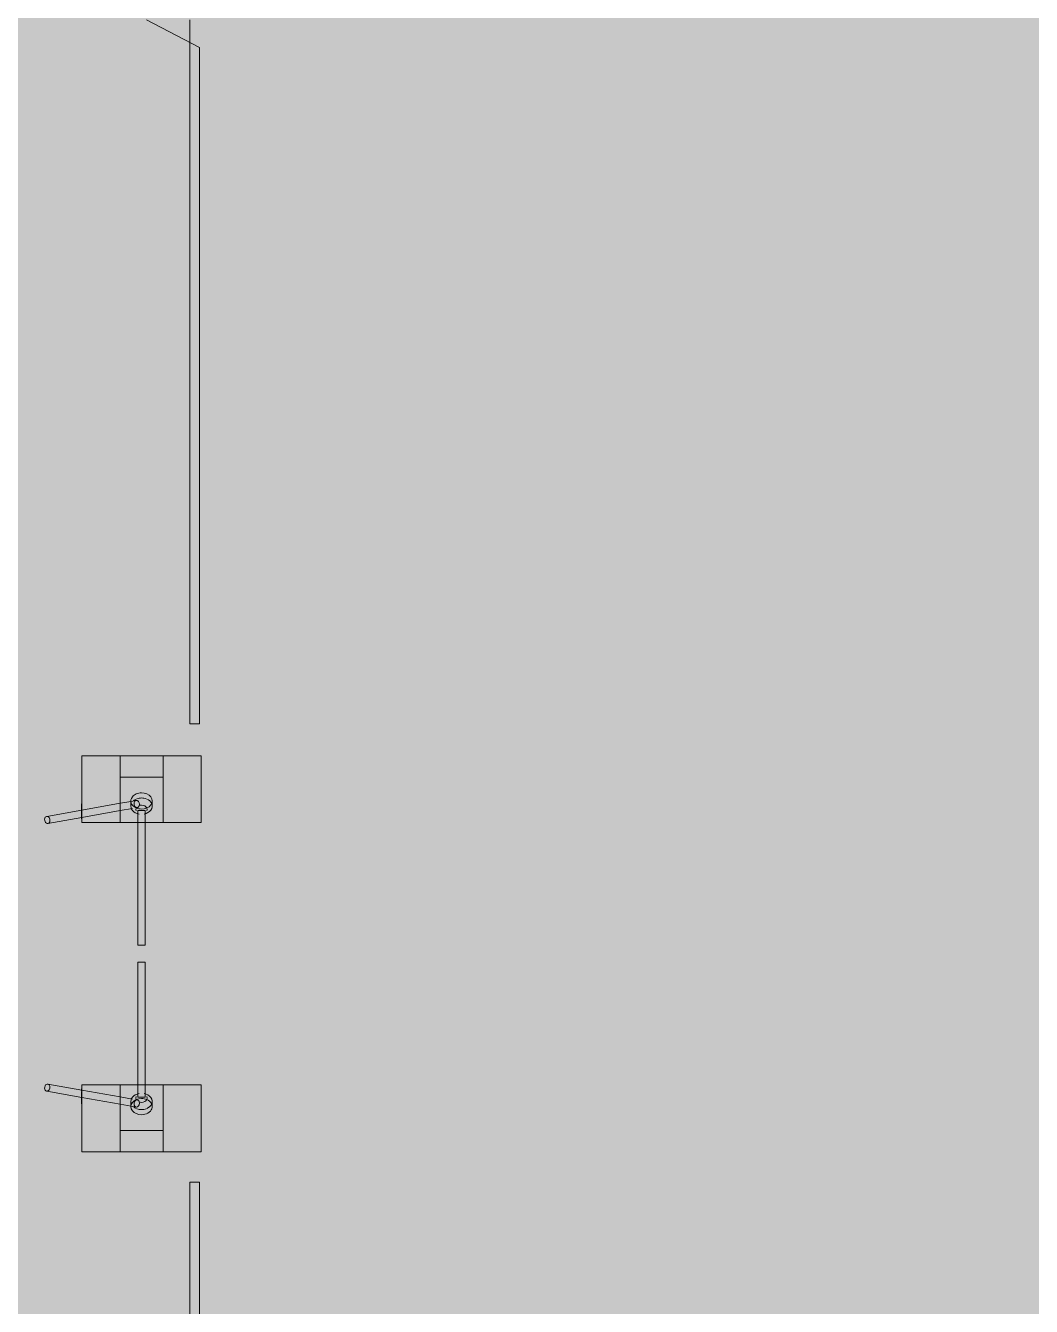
# Model space of a CAD drawing. Header units: millimetres. Extents: x -4029 to 232974, y -8553 to 104777.
# Drawn here: x 80310 to 84527, y 15358 to 20725 of the extents above; entities that cross this region are included whole.
import ezdxf

# ---------------------------------------------------------------- set-up
doc = ezdxf.new("R2010")
doc.units = ezdxf.units.MM
doc.layers.add('A-AREA-BNDY-1', color=7, linetype='Continuous', lineweight=5)
doc.layers.add('A-DETL-GENF-7', color=7, linetype='Continuous', lineweight=9, true_color=0xc0c0c0, transparency=0.4)
doc.layers.add('A-GENM-3', color=7, linetype='Continuous', lineweight=5, true_color=0x737373)
doc.layers.add('M-EQPM-3', color=7, linetype='Continuous', lineweight=5, true_color=0x737373)

# ---------------------------------------------------------------- blocks, each defined once
blk = doc.blocks.new('Gotschlich_Турникет-трипод_Тумбовый_Modul_Cross _R18 - Modul Cross 2-Arm-31992132-1_2_1_птичка')
at = {"layer": 'A-GENM-3'}
for p, q in [((83, -250), (86.2, -250)), ((86.2, -250), (91.5, -250)), ((91.3, -250), (90.7, -250)), ((94.6, -250), (91.3, -250)), ((91.5, -250), (94.6, -250))]:
    blk.add_line(p, q, dxfattribs=at)
at = {"layer": 'M-EQPM-3'}
for p, q in [((-140, 250), (-140, 90)), ((-140, 90), (-140, 250)), ((-140, 250), (140, 250)), ((140, 250), (-140, 250)), ((140, 250), (140, 90)), ((140, 90), (140, 250)), ((-50.7, 90), (-140, 90)), ((-140, 90), (140, 90)), ((-140, 90), (-140, -90)), ((-140, 90), (-140, -90)), ((-140, -90), (-140, 90)), ((-140, 90), (-140, -90)), ((-140, 90), (140, 90)), ((-140, 90), (140, 90)), ((-140, -90), (-140, 90)), ((-140, 90), (-140, -90)), ((-140, 90), (140, 90)), ((-140, 90), (140, 90)), ((-140, 90), (140, 90)), ((-140, 90), (140, 90)), ((140, 90), (-50.7, 90)), ((-50.7, 90), (-50.7, -90)), ((140, -90), (140, 90)), ((140, -90), (140, 90)), ((140, 90), (140, -90)), ((140, -90), (140, 90)), ((140, 90), (140, -90)), ((70.8, 44.5), (49, 44.5)), ((94.8, 15), (88.7, 15)), ((140, 15), (94.8, 15)), ((653.7, 15), (140, 15)), ((47.1, -22.8), (50.9, -43.8)), ((49, -44.5), (70.8, -44.5)), ((50.9, -43.8), (59.1, -90)), ((89.6, -90), (80.4, -38.5)), ((88.7, -15), (94.8, -15)), ((94.8, -15), (140, -15)), ((140, -15), (653.7, -15)), ((140, -90), (-140, -90)), ((-140, -90), (-50.7, -90)), ((-140, -90), (140, -90)), ((140, -90), (-140, -90)), ((-140, -90), (140, -90)), ((140, -90), (-140, -90)), ((-140, -250), (-140, -90)), ((-140, -90), (-140, -250)), ((-140, -90), (60, -90)), ((-140, -90), (140, -90)), ((-50.7, -90), (140, -90)), ((59.1, -90), (87.7, -250)), ((87.7, -90), (140, -90)), ((118.2, -250), (89.6, -90)), ((140, -250), (140, -90)), ((140, -90), (140, -250)), ((-140, -250), (91.5, -250)), ((140, -250), (-140, -250)), ((63.6, -250), (60.8, -250)), ((60.8, -250), (63.6, -250)), ((60.8, -250), (60.8, -252)), ((63.6, -252), (60.8, -252)), ((60.8, -252), (63.6, -252)), ((64.9, -250), (62.5, -250)), ((62.5, -250), (73, -250)), ((62.5, -250), (62.5, -252)), ((73, -252), (62.5, -252)), ((62.5, -252), (64.9, -252)), ((76.7, -250), (63.6, -250)), ((63.6, -250), (65.8, -250)), ((63.6, -250), (63.6, -252)), ((65.8, -252), (63.6, -252)), ((63.6, -252), (76.7, -252)), ((68.9, -250), (63.9, -250)), ((63.9, -250), (65.6, -250)), ((63.9, -250), (63.9, -252)), ((65.6, -252), (63.9, -252)), ((63.9, -252), (68.9, -252)), ((65.7, -250), (64.5, -250)), ((64.5, -250), (77.5, -250)), ((64.5, -250), (64.5, -252)), ((77.5, -252), (64.5, -252)), ((64.5, -252), (65.7, -252)), ((66.4, -250), (64.9, -250)), ((64.9, -250), (64.9, -252)), ((64.9, -252), (66.4, -252)), ((65.6, -250), (67.2, -250)), ((67.2, -252), (65.6, -252)), ((77.9, -250), (65.7, -250)), ((65.7, -250), (65.7, -252)), ((65.7, -252), (77.9, -252)), ((65.8, -250), (78.2, -250)), ((65.8, -250), (65.8, -252)), ((78.2, -252), (65.8, -252)), ((79.3, -250), (66.4, -250)), ((66.4, -252), (79.3, -252)), ((67.2, -250), (80.3, -250)), ((67.2, -250), (67.2, -252)), ((80.3, -252), (67.2, -252)), ((69.5, -250), (68.9, -250)), ((68.9, -250), (68.9, -252)), ((68.9, -252), (69.5, -252)), ((70.9, -250), (69.5, -250)), ((69.5, -250), (69.5, -252)), ((69.5, -252), (70.9, -252)), ((81.4, -250), (70.9, -250)), ((70.9, -252), (81.4, -252)), ((73, -250), (74.2, -250)), ((73, -250), (73, -252)), ((74.2, -252), (73, -252)), ((74.2, -250), (75, -250)), ((75, -252), (74.2, -252)), ((75, -250), (80, -250)), ((75, -250), (75, -252)), ((80, -252), (75, -252)), ((78.1, -250), (76.7, -250)), ((76.7, -250), (76.7, -252)), ((76.7, -252), (78.1, -252)), ((77.5, -250), (79, -250)), ((77.5, -252), (77.5, -250)), ((79, -252), (77.5, -252)), ((80.3, -250), (77.9, -250)), ((77.9, -250), (77.9, -252)), ((77.9, -252), (80.3, -252)), ((80, -250), (78.1, -250)), ((78.1, -252), (80, -252)), ((78.2, -250), (79.3, -250)), ((78.2, -252), (78.2, -250)), ((79.3, -252), (78.2, -252)), ((79, -250), (81.4, -250)), ((81.4, -252), (79, -252)), ((79.3, -250), (79.3, -252)), ((80, -250), (80, -252)), ((80.3, -250), (83.1, -250)), ((83.1, -250), (80.3, -250)), ((80.3, -250), (80.3, -252)), ((80.3, -250), (80.3, -252)), ((80.3, -252), (83.1, -252)), ((83.1, -252), (80.3, -252)), ((81.4, -250), (81.4, -252)), ((86.3, -250), (83, -250)), ((83, -250), (86.2, -250)), ((83, -250), (83, -252)), ((86.2, -252), (83, -252)), ((83, -252), (86.3, -252)), ((83.1, -250), (83.1, -252)), ((86.2, -250), (91.5, -250)), ((86.2, -252), (86.2, -250)), ((91.5, -252), (86.2, -252)), ((86.9, -250), (86.3, -250)), ((86.3, -250), (86.3, -252)), ((86.3, -252), (86.9, -252)), ((90.7, -250), (86.9, -250)), ((86.9, -250), (86.9, -252)), ((86.9, -252), (90.7, -252)), ((88.3, -250), (87.5, -250)), ((87.5, -250), (90.1, -250)), ((87.5, -250), (87.5, -252)), ((90.1, -252), (87.5, -252)), ((87.5, -252), (88.3, -252)), ((87.7, -250), (114, -397.6)), ((89.2, -250), (88.3, -250)), ((88.3, -250), (88.3, -252)), ((88.3, -252), (89.2, -252)), ((90.1, -250), (89.2, -250)), ((89.2, -250), (89.2, -252)), ((89.2, -252), (90.1, -252)), ((90.1, -252), (90.1, -250)), ((91.3, -250), (90.7, -250)), ((90.7, -250), (90.7, -252)), ((90.7, -252), (91.3, -252)), ((94.6, -250), (91.3, -250)), ((91.3, -250), (91.3, -252)), ((91.3, -252), (94.6, -252)), ((91.5, -250), (94.6, -250)), ((91.5, -250), (91.5, -252)), ((94.6, -252), (91.5, -252)), ((96.9, -250), (93.7, -250)), ((93.7, -250), (97.1, -250)), ((93.7, -250), (93.7, -252)), ((97.1, -252), (93.7, -252)), ((93.7, -252), (96.9, -252)), ((94.6, -250), (94.6, -252)), ((102.1, -250), (96.9, -250)), ((96.9, -250), (96.9, -252)), ((96.9, -252), (102.1, -252)), ((97.1, -250), (99.1, -250)), ((97.1, -252), (97.1, -250)), ((99.1, -252), (97.1, -252)), ((99.1, -250), (99.9, -250)), ((99.1, -250), (99.1, -252)), ((99.9, -252), (99.1, -252)), ((99.9, -250), (102, -250)), ((99.9, -250), (99.9, -252)), ((102, -252), (99.9, -252)), ((102, -250), (105.3, -250)), ((102, -250), (102, -252)), ((105.3, -252), (102, -252)), ((105.3, -250), (102.1, -250)), ((102.1, -250), (102.1, -252)), ((102.1, -252), (105.3, -252)), ((105.3, -250), (105.3, -252)), ((106.9, -250), (110.1, -250)), ((110.1, -250), (106.9, -250)), ((106.9, -252), (106.9, -250)), ((106.9, -250), (106.9, -252)), ((106.9, -252), (110.1, -252)), ((110.1, -252), (106.9, -252)), ((110, -250), (107, -250)), ((107, -250), (110, -250)), ((107, -250), (107, -252)), ((107, -250), (107, -252)), ((110, -252), (107, -252)), ((107, -252), (110, -252)), ((110, -252), (110, -250)), ((110, -250), (110, -252)), ((110.1, -250), (110.1, -252)), ((110.1, -250), (110.1, -252)), ((116, -250), (111.8, -250)), ((111.8, -250), (115.5, -250)), ((111.8, -250), (111.8, -252)), ((115.5, -252), (111.8, -252)), ((111.8, -252), (116, -252)), ((115.6, -250), (111.9, -250)), ((111.9, -250), (116, -250)), ((111.9, -250), (111.9, -252)), ((116, -252), (111.9, -252)), ((111.9, -252), (115.6, -252)), ((115.5, -250), (117.8, -250)), ((115.5, -252), (115.5, -250)), ((117.8, -252), (115.5, -252)), ((117.8, -250), (115.6, -250)), ((115.6, -250), (115.6, -252)), ((115.6, -252), (117.8, -252)), ((116, -250), (116, -252)), ((116.7, -250), (140, -250)), ((117.8, -250), (120.1, -250)), ((120.2, -250), (117.8, -250)), ((117.8, -250), (117.8, -252)), ((117.8, -250), (117.8, -252)), ((117.8, -252), (120.2, -252)), ((120.1, -252), (117.8, -252)), ((143.6, -392.3), (118.2, -250)), ((123.8, -250), (119.8, -250)), ((119.8, -250), (123.8, -250)), ((119.8, -250), (119.8, -252)), ((123.8, -252), (119.8, -252)), ((119.8, -252), (123.8, -252)), ((120.1, -250), (123.8, -250)), ((120.1, -250), (120.1, -252)), ((123.8, -252), (120.1, -252)), ((123.8, -250), (120.2, -250)), ((120.2, -250), (120.2, -252)), ((120.2, -252), (123.8, -252)), ((123.8, -250), (123.8, -252)), ((123.8, -250), (123.8, -252))]:
    blk.add_line(p, q, dxfattribs=at)
for centre, major_axis, ratio, start_param, end_param in [((49, 0), (0, 44.5), 0.767231, 4.712389, 7.853982), ((49, 0), (0, 44.5), 0.767231, 1.570796, 2.094395), ((70.8, 0), (0, 44.5), 0.767231, 1.123331, 1.570796), ((70.8, 0), (0, 44.5), 0.767231, 1.570796, 2.018261), ((70.8, 0), (0, 44.5), 0.767231, 0.334478, 1.047198), ((70.8, 0), (0, 44.5), 0.767231, 4.950725, 6.617663), ((85, 0), (0, 23.8), 0.767231, 0.363973, 1.570796), ((85, 0), (0, 23.8), 0.767231, 1.570796, 2.040343), ((49, 0), (0, 44.5), 0.767231, 4.18879, 4.712389), ((85, 0), (0, 23.8), 0.767231, 5.969026, 6.597345), ((88.7, 0), (0, 15), 0.001848, 0, 0.523599), ((88.7, 0), (0, 15), 0.001848, 5.759587, 6.283185), ((88.7, 0), (0, 15), 0.001848, 0.523599, 0.785398), ((88.7, 0), (0, 15), 0.001848, 5.497787, 5.759587), ((88.7, 0), (0, 15), 0.001848, 0.785398, 1.570796), ((88.7, 0), (0, 15), 0.001848, 4.974188, 5.497787), ((88.7, 0), (0, 15), 0.001848, 4.712389, 4.974188), ((88.7, 0), (0, 15), 0.001848, 1.570796, 2.094395), ((88.7, 0), (0, 15), 0.001848, 4.45059, 4.712389), ((653.7, 0), (0, 15), 0.001848, 0, 1.570796), ((653.7, 0), (0, 15), 0.001848, 4.712389, 6.283185), ((653.7, 0), (0, 15), 0.001848, 1.570796, 3.141593), ((653.7, 0), (0, 15), 0.001848, 3.141593, 4.712389), ((49, 0), (0, 44.5), 0.767231, 2.094395, 2.617994), ((49, 0), (0, 44.5), 0.767231, 2.617994, 4.18879), ((70.8, 0), (0, 44.5), 0.767231, 2.094395, 2.419433), ((61.9, -20.2), (14.8, 2.6), 0.738826, 2.696356, 3.219954), ((61.9, -20.2), (14.8, 2.6), 0.738826, 3.219954, 3.481754), ((61.9, -20.2), (14.8, 2.6), 0.738826, 2.434556, 2.696356), ((61.9, -20.2), (14.8, 2.6), 0.738826, 3.481754, 3.743553), ((61.9, -20.2), (14.8, 2.6), 0.738826, 2.172757, 2.434556), ((61.9, -20.2), (14.8, 2.6), 0.738826, 3.743553, 4.528951), ((61.9, -20.2), (14.8, 2.6), 0.738826, 1.387359, 2.172757), ((61.9, -20.2), (14.8, 2.6), 0.738826, 4.528951, 4.790751), ((61.9, -20.2), (14.8, 2.6), 0.738826, 1.125559, 1.387359), ((70.8, 0), (0, 44.5), 0.767231, 2.935913, 4.474053), ((61.9, -20.2), (14.8, 2.6), 0.738826, 4.790751, 5.31435), ((61.9, -20.2), (14.8, 2.6), 0.738826, 0.601961, 1.125559), ((61.9, -20.2), (14.8, 2.6), 0.738826, 5.31435, 6.099748), ((61.9, -20.2), (14.8, 2.6), 0.738826, 0.340161, 0.601961), ((61.9, -20.2), (14.8, 2.6), 0.738826, 0.078362, 0.340161), ((61.9, -20.2), (14.8, 2.6), 0.738826, 6.099748, 6.361547), ((85, 0), (0, 23.8), 0.767231, 2.827433, 3.455752), ((88.7, 0), (0, 15), 0.001848, 3.926991, 4.45059), ((88.7, 0), (0, 15), 0.001848, 2.094395, 2.356194), ((88.7, 0), (0, 15), 0.001848, 2.356194, 2.617994), ((88.7, 0), (0, 15), 0.001848, 3.665191, 3.926991), ((88.7, 0), (0, 15), 0.001848, 2.617994, 3.141593), ((88.7, 0), (0, 15), 0.001848, 3.141593, 3.665191), ((128.8, -395), (14.8, 2.6), 0.738826, 2.696356, 2.958155), ((128.8, -395), (14.8, 2.6), 0.738826, 2.958155, 3.141593), ((128.8, -395), (14.8, 2.6), 0.738826, 3.141593, 3.219954), ((128.8, -395), (14.8, 2.6), 0.738826, 3.219954, 3.743553), ((128.8, -395), (14.8, 2.6), 0.738826, 0.601961, 2.696356), ((128.8, -395), (14.8, 2.6), 0.738826, 3.743553, 6.361547), ((128.8, -395), (14.8, 2.6), 0.738826, 0.078362, 0.601961)]:
    blk.add_ellipse(centre, major_axis=major_axis, ratio=ratio, start_param=start_param, end_param=end_param, dxfattribs=at)
blk = doc.blocks.new('Gotschlich_Турникет-трипод_Тумбовый_Modul_Cross _R18 - Modul Cross 2-Arm-31997083-1_2_1_птичка')
at = {"layer": 'A-GENM-3'}
for p, q in [((83, 250), (86.2, 250)), ((86.2, 250), (91.5, 250)), ((91.3, 250), (90.7, 250)), ((94.6, 250), (91.3, 250)), ((91.5, 250), (94.6, 250))]:
    blk.add_line(p, q, dxfattribs=at)
at = {"layer": 'M-EQPM-3'}
for p, q in [((114, 397.6), (87.7, 250)), ((118.2, 250), (143.6, 392.3)), ((-140, 250), (-140, 90)), ((-140, 90), (-140, 250)), ((91.5, 250), (-140, 250)), ((-140, 250), (140, 250)), ((87.7, 250), (59.1, 90)), ((63.6, 252), (60.8, 252)), ((60.8, 252), (63.6, 252)), ((60.8, 252), (60.8, 250)), ((63.6, 250), (60.8, 250)), ((60.8, 250), (63.6, 250)), ((64.9, 252), (62.5, 252)), ((62.5, 252), (73, 252)), ((62.5, 252), (62.5, 250)), ((73, 250), (62.5, 250)), ((62.5, 250), (64.9, 250)), ((76.7, 252), (63.6, 252)), ((63.6, 252), (65.8, 252)), ((63.6, 252), (63.6, 250)), ((65.2, 250), (63.6, 250)), ((63.6, 250), (76.7, 250)), ((68.9, 252), (63.9, 252)), ((63.9, 252), (65.6, 252)), ((63.9, 252), (63.9, 250)), ((65.6, 250), (63.9, 250)), ((63.9, 250), (68.9, 250)), ((65.7, 252), (64.5, 252)), ((64.5, 252), (77.5, 252)), ((64.5, 252), (64.5, 250)), ((77.5, 250), (64.5, 250)), ((64.5, 250), (65.7, 250)), ((66.4, 252), (64.9, 252)), ((64.9, 252), (64.9, 250)), ((64.9, 250), (66, 250)), ((65.8, 250), (65.2, 250)), ((65.6, 252), (67.2, 252)), ((67.2, 250), (65.6, 250)), ((77.9, 252), (65.7, 252)), ((65.7, 252), (65.7, 250)), ((65.7, 250), (77.9, 250)), ((65.8, 252), (78.2, 252)), ((65.8, 252), (65.8, 250)), ((78.2, 250), (65.8, 250)), ((66, 250), (66.4, 250)), ((79.3, 252), (66.4, 252)), ((66.4, 250), (79.3, 250)), ((67.2, 252), (80.3, 252)), ((67.2, 252), (67.2, 250)), ((80.3, 250), (67.2, 250)), ((69.5, 252), (68.9, 252)), ((68.9, 252), (68.9, 250)), ((68.9, 250), (69.5, 250)), ((70.9, 252), (69.5, 252)), ((69.5, 252), (69.5, 250)), ((69.5, 250), (70.9, 250)), ((81.4, 252), (70.9, 252)), ((70.9, 250), (81.4, 250)), ((73, 252), (74.2, 252)), ((73, 252), (73, 250)), ((74.2, 250), (73, 250)), ((74.2, 252), (75, 252)), ((75, 250), (74.2, 250)), ((75, 252), (80, 252)), ((75, 252), (75, 250)), ((80, 250), (75, 250)), ((78.1, 252), (76.7, 252)), ((76.7, 252), (76.7, 250)), ((76.7, 250), (78.1, 250)), ((77.5, 252), (79, 252)), ((77.5, 250), (77.5, 252)), ((77.9, 250), (77.5, 250)), ((80.3, 252), (77.9, 252)), ((77.9, 252), (77.9, 250)), ((77.9, 250), (80.3, 250)), ((79, 250), (77.9, 250)), ((80, 252), (78.1, 252)), ((78.1, 250), (80, 250)), ((78.2, 252), (79.3, 252)), ((78.2, 250), (78.2, 252)), ((79.3, 250), (78.2, 250)), ((79, 252), (81.4, 252)), ((81.4, 250), (79, 250)), ((79.3, 252), (79.3, 250)), ((80, 252), (80, 250)), ((80.3, 252), (83.1, 252)), ((83.1, 252), (80.3, 252)), ((80.3, 252), (80.3, 250)), ((80.3, 252), (80.3, 250)), ((80.3, 250), (83.1, 250)), ((83.1, 250), (80.3, 250)), ((81.4, 252), (81.4, 250)), ((86.3, 252), (83, 252)), ((83, 252), (86.2, 252)), ((83, 252), (83, 250)), ((86.2, 250), (83, 250)), ((83, 250), (86.3, 250)), ((83.1, 252), (83.1, 250)), ((86.2, 252), (91.5, 252)), ((86.2, 250), (86.2, 252)), ((91.5, 250), (86.2, 250)), ((86.9, 252), (86.3, 252)), ((86.3, 252), (86.3, 250)), ((86.3, 250), (86.9, 250)), ((90.7, 252), (86.9, 252)), ((86.9, 252), (86.9, 250)), ((86.9, 250), (90.7, 250)), ((88.3, 252), (87.5, 252)), ((87.5, 252), (90.1, 252)), ((87.5, 252), (87.5, 250)), ((90.1, 250), (87.5, 250)), ((87.5, 250), (88.3, 250)), ((89.2, 252), (88.3, 252)), ((88.3, 252), (88.3, 250)), ((88.3, 250), (89.2, 250)), ((90.1, 252), (89.2, 252)), ((89.2, 252), (89.2, 250)), ((89.2, 250), (90.1, 250)), ((89.6, 90), (118.2, 250)), ((90.1, 250), (90.1, 252)), ((91.3, 252), (90.7, 252)), ((90.7, 252), (90.7, 250)), ((90.7, 250), (91.3, 250)), ((94.6, 252), (91.3, 252)), ((91.3, 252), (91.3, 250)), ((91.3, 250), (94.6, 250)), ((91.5, 252), (94.6, 252)), ((91.5, 252), (91.5, 250)), ((94.6, 250), (91.5, 250)), ((96.9, 252), (93.7, 252)), ((93.7, 252), (97.1, 252)), ((93.7, 252), (93.7, 250)), ((97.1, 250), (93.7, 250)), ((93.7, 250), (96.9, 250)), ((94.6, 252), (94.6, 250)), ((102.1, 252), (96.9, 252)), ((96.9, 252), (96.9, 250)), ((96.9, 250), (102.1, 250)), ((97.1, 252), (99.1, 252)), ((97.1, 250), (97.1, 252)), ((99.1, 250), (97.1, 250)), ((99.1, 252), (99.9, 252)), ((99.1, 252), (99.1, 250)), ((99.9, 250), (99.1, 250)), ((99.9, 252), (102, 252)), ((99.9, 252), (99.9, 250)), ((102, 250), (99.9, 250)), ((102, 252), (105.3, 252)), ((102, 252), (102, 250)), ((105.3, 250), (102, 250)), ((105.3, 252), (102.1, 252)), ((102.1, 252), (102.1, 250)), ((102.1, 250), (105.3, 250)), ((105.3, 252), (105.3, 250)), ((106.9, 252), (110.1, 252)), ((110.1, 252), (106.9, 252)), ((106.9, 250), (106.9, 252)), ((106.9, 252), (106.9, 250)), ((106.9, 250), (110.1, 250)), ((110.1, 250), (106.9, 250)), ((110, 252), (107, 252)), ((107, 252), (110, 252)), ((107, 252), (107, 250)), ((107, 252), (107, 250)), ((110, 250), (107, 250)), ((107, 250), (110, 250)), ((110, 250), (110, 252)), ((110, 252), (110, 250)), ((110.1, 252), (110.1, 250)), ((110.1, 252), (110.1, 250)), ((116, 252), (111.8, 252)), ((111.8, 252), (115.5, 252)), ((111.8, 252), (111.8, 250)), ((115.5, 250), (111.8, 250)), ((111.8, 250), (116, 250)), ((115.6, 252), (111.9, 252)), ((111.9, 252), (116, 252)), ((111.9, 252), (111.9, 250)), ((116, 250), (111.9, 250)), ((111.9, 250), (115.6, 250)), ((115.5, 252), (117.8, 252)), ((115.5, 250), (115.5, 252)), ((117.8, 250), (115.5, 250)), ((117.8, 252), (115.6, 252)), ((115.6, 252), (115.6, 250)), ((115.6, 250), (117.8, 250)), ((116, 252), (116, 250)), ((140, 250), (116.7, 250)), ((117.8, 252), (120.1, 252)), ((120.2, 252), (117.8, 252)), ((117.8, 252), (117.8, 250)), ((117.8, 252), (117.8, 250)), ((117.8, 250), (120.2, 250)), ((120.1, 250), (117.8, 250)), ((123.8, 252), (119.8, 252)), ((119.8, 252), (123.8, 252)), ((119.8, 252), (119.8, 250)), ((123.8, 250), (119.8, 250)), ((119.8, 250), (123.8, 250)), ((120.1, 252), (123.8, 252)), ((120.1, 252), (120.1, 250)), ((123.8, 250), (120.1, 250)), ((123.8, 252), (120.2, 252)), ((120.2, 252), (120.2, 250)), ((120.2, 250), (123.8, 250)), ((123.8, 252), (123.8, 250)), ((123.8, 252), (123.8, 250)), ((140, 250), (140, 90)), ((140, 90), (140, 250)), ((-50.7, 90), (-140, 90)), ((-140, 90), (140, 90)), ((-140, 90), (-140, -90)), ((-140, 90), (-140, -90)), ((-140, 90), (-140, -90)), ((-140, -90), (-140, 90)), ((140, 90), (-140, 90)), ((-140, 90), (140, 90)), ((-140, 90), (-140, -90)), ((-140, -90), (-140, 90)), ((140, 90), (-140, 90)), ((-140, 90), (140, 90)), ((60, 90), (-140, 90)), ((140, 90), (-140, 90)), ((140, 90), (-50.7, 90)), ((-50.7, 90), (-50.7, -90)), ((59.1, 90), (50.9, 43.8)), ((80.4, 38.5), (89.6, 90)), ((140, 90), (87.7, 90)), ((140, -90), (140, 90)), ((140, 90), (140, -90)), ((140, -90), (140, 90)), ((140, 90), (140, -90)), ((140, -90), (140, 90)), ((50.9, 43.8), (47.1, 22.8)), ((70.8, 44.5), (49, 44.5)), ((94.8, 15), (88.7, 15)), ((140, 15), (94.8, 15)), ((653.7, 15), (140, 15)), ((49, -44.5), (70.8, -44.5)), ((88.7, -15), (94.8, -15)), ((94.8, -15), (140, -15)), ((140, -15), (653.7, -15)), ((140, -90), (-140, -90)), ((-140, -90), (-50.7, -90)), ((140, -90), (-140, -90)), ((140, -90), (-140, -90)), ((140, -90), (-140, -90)), ((140, -90), (-140, -90)), ((-140, -250), (-140, -90)), ((-140, -90), (-140, -250)), ((140, -90), (-140, -90)), ((140, -90), (-140, -90)), ((-50.7, -90), (140, -90)), ((140, -250), (140, -90)), ((140, -90), (140, -250)), ((140, -250), (-140, -250)), ((-140, -250), (140, -250))]:
    blk.add_line(p, q, dxfattribs=at)
for centre, major_axis, ratio, start_param, end_param in [((128.8, 395), (-14.8, 2.6), 0.738826, 6.204824, 6.466623), ((128.8, 395), (-14.8, 2.6), 0.738826, 0.183438, 0.445237), ((128.8, 395), (-14.8, 2.6), 0.738826, 5.681225, 6.204824), ((128.8, 395), (-14.8, 2.6), 0.738826, 0.445237, 0.707036), ((128.8, 395), (-14.8, 2.6), 0.738826, 0.707036, 1.230635), ((128.8, 395), (-14.8, 2.6), 0.738826, 3.063231, 5.681225), ((128.8, 395), (-14.8, 2.6), 0.738826, 1.230635, 1.754234), ((128.8, 395), (-14.8, 2.6), 0.738826, 1.754234, 2.539632), ((128.8, 395), (-14.8, 2.6), 0.738826, 2.539632, 3.063231), ((49, 0), (0, 44.5), 0.767231, 4.712389, 7.853982), ((70.8, 0), (0, 44.5), 0.767231, 1.123331, 1.570796), ((70.8, 0), (0, 44.5), 0.767231, 0.72216, 1.047198), ((61.9, 20.2), (-14.8, 2.6), 0.738826, 5.681225, 7.252021), ((61.9, 20.2), (-14.8, 2.6), 0.738826, 4.895827, 5.681225), ((61.9, 20.2), (-14.8, 2.6), 0.738826, 0.968836, 1.754234), ((61.9, 20.2), (-14.8, 2.6), 0.738826, 4.634027, 4.895827), ((61.9, 20.2), (-14.8, 2.6), 0.738826, 1.754234, 2.539632), ((70.8, 0), (0, 44.5), 0.767231, 4.950725, 6.488865), ((61.9, 20.2), (-14.8, 2.6), 0.738826, 4.110428, 4.634027), ((85, 0), (0, 23.8), 0.767231, 1.10125, 1.570796), ((61.9, 20.2), (-14.8, 2.6), 0.738826, 3.32503, 4.110428), ((61.9, 20.2), (-14.8, 2.6), 0.738826, 2.539632, 3.32503), ((85, 0), (0, 23.8), 0.767231, 5.969026, 6.597345), ((88.7, 0), (0, 15), 0.001848, 0, 0.785398), ((88.7, 0), (0, 15), 0.001848, 5.759587, 6.283185), ((88.7, 0), (0, 15), 0.001848, 5.497787, 5.759587), ((88.7, 0), (0, 15), 0.001848, 0.785398, 1.570796), ((88.7, 0), (0, 15), 0.001848, 4.974188, 5.497787), ((88.7, 0), (0, 15), 0.001848, 4.712389, 4.974188), ((653.7, 0), (0, 15), 0.001848, 0, 0.261799), ((653.7, 0), (0, 15), 0.001848, 4.712389, 6.283185), ((653.7, 0), (0, 15), 0.001848, 0.261799, 1.308997), ((653.7, 0), (0, 15), 0.001848, 1.308997, 1.570796), ((49, 0), (0, 44.5), 0.767231, 1.570796, 4.18879), ((70.8, 0), (0, 44.5), 0.767231, 1.570796, 2.018261), ((70.8, 0), (0, 44.5), 0.767231, 2.094395, 2.807115), ((70.8, 0), (0, 44.5), 0.767231, 2.807115, 4.474053), ((85, 0), (0, 23.8), 0.767231, 1.570796, 2.77762), ((49, 0), (0, 44.5), 0.767231, 4.18879, 4.712389), ((85, 0), (0, 23.8), 0.767231, 2.827433, 3.455752), ((88.7, 0), (0, 15), 0.001848, 4.45059, 4.712389), ((88.7, 0), (0, 15), 0.001848, 1.570796, 2.356194), ((88.7, 0), (0, 15), 0.001848, 3.926991, 4.45059), ((88.7, 0), (0, 15), 0.001848, 2.356194, 2.617994), ((88.7, 0), (0, 15), 0.001848, 3.665191, 3.926991), ((88.7, 0), (0, 15), 0.001848, 2.617994, 2.879793), ((88.7, 0), (0, 15), 0.001848, 3.141593, 3.665191), ((88.7, 0), (0, 15), 0.001848, 2.879793, 3.141593), ((653.7, 0), (0, 15), 0.001848, 1.570796, 1.832596), ((653.7, 0), (0, 15), 0.001848, 3.141593, 4.712389), ((653.7, 0), (0, 15), 0.001848, 1.832596, 2.094395), ((653.7, 0), (0, 15), 0.001848, 2.094395, 3.141593)]:
    blk.add_ellipse(centre, major_axis=major_axis, ratio=ratio, start_param=start_param, end_param=end_param, dxfattribs=at)

msp = doc.modelspace()

# ---------------------------------------------------------------- hatches: boundary and pattern name
at = {"layer": 'A-DETL-GENF-7'}
h = msp.add_hatch(color=256, dxfattribs=at)
h.paths.add_polyline_path([(109356.4062, 13475), (109356.4062, 13425), (108456.4062, 13425), (108456.4062, 13475), (109348.4062, 13475)])
h.paths.add_polyline_path([(91381.4063, 27180), (91381.4063, 27140), (91391.4063, 27140), (91391.4063, 27099.9999), (91321.4063, 27099.9999), (91321.4063, 27180)])
h.paths.add_polyline_path([(70988.4063, 7205.0001), (70988.4063, 7295.0001), (71068.4063, 7295.0001), (71068.4063, 7195.0001), (71048.4063, 7195.0001), (71048.4063, 7205.0001)])
h.paths.add_polyline_path([(70868.4063, 5105.0001), (70868.4063, 5195.0001), (70948.4063, 5195.0001), (70948.4063, 5095.0001), (70928.4063, 5095.0001), (70928.4063, 5105.0001), (70913.1563, 5105.0001)])
h.paths.add_polyline_path([(80636.8453, -280), (109477.4062, -280), (109477.4062, 12125), (109356.4062, 12125), (109356.4062, 12070), (109348.4062, 12070), (109351.0269, 12140), (109356.4062, 12140), (109356.4062, 12175), (109406.4062, 12175), (109406.4062, 12185), (109436.4062, 12185), (109436.4062, 12140), (109477.4062, 12140), (109477.4062, 13510), (109436.4062, 13510), (109436.4062, 13465), (109406.4062, 13465), (109406.4062, 13475), (109356.4062, 13475), (109356.4062, 13510), (109348.4062, 13510), (109348.4062, 13580), (109356.4062, 13580), (109356.4062, 13525), (109477.4062, 13525), (109477.4062, 23799.7217), (104946.4062, 23799.7217), (104946.4062, 27350), (102916.4062, 27348), (102916.4062, 27265), (102876.4062, 27265), (102876.4062, 27350), (92911.4063, 27350), (92911.4063, 27180), (92871.4063, 27180), (92871.4063, 27350), (91421.4063, 27350), (91421.4063, 27180), (91381.4063, 27180), (91381.4063, 27350), (74835.5266, 27350), (74835.5266, 20672.1221), (74940.5266, 20672.1221), (74940.5266, 20725.1221), (74957.5266, 20725.1221), (74957.5266, 20627.1221), (74997.5266, 20627.1221), (74997.5266, 20725.1221), (75147.5266, 20720.9236), (75146.4063, 18975.1221), (74997.5266, 18975.1221), (74996.4063, 19073.1221), (74957.5266, 19073.1221), (74957.5266, 18975.1221), (74940.5266, 18975.1221), (74940.5266, 19082.1221), (74835.5266, 19082.1221), (74835.5266, 17663.1221), (74937.5266, 17663.1221), (74940.5266, 17725.1221), (74957.5266, 17725.1221), (74957.5266, 17627.1221), (74997.5266, 17627.1221), (74997.5266, 17725.1221), (75147.5266, 17725.1221), (75146.4063, 15975.1221), (74997.5266, 15975.1221), (74996.4063, 16073.1221), (74957.5266, 16073.1221), (74957.5266, 15965.1221), (74947.5266, 15975.1221), (74947.5266, 15965.1221), (74937.5266, 15965.1221), (74932.5266, 16073.1221), (74835.5266, 16073.1221), (74835.5266, 15380), (70796.4062, 15380), (70796.4062, 7205.0001), (70988.4063, 7205.0001), (70988.4063, 7145.0001), (70796.4062, 7145.0001), (70801.4063, 5795.0001), (70988.4063, 5795.0001), (70988.4063, 5735.0001), (70796.4062, 5735.0001), (70796.4062, 5105.0001), (70868.4063, 5105.0001), (70868.4063, 5045.0001), (70796.4062, 5045.0001), (70796.4062, 3845.0001), (70868.4063, 3845.0001), (70868.4063, 3785.0001), (70796.4062, 3785.0001), (70796.4062, -280), (80246.1497, -280)])
h.paths.add_polyline_path([(107419.0581, 100), (107419.0581, 495), (107809.0582, 495), (107809.0582, 100), (107759.0582, 100), (107759.0582, 445), (107469.0581, 445), (107469.0581, 100)])
h.paths.add_polyline_path([(93666.4063, 100), (93666.4063, 445), (93596.4062, 445), (93596.4062, 495), (93716.4063, 495), (93716.4063, 100)])
h.paths.add_polyline_path([(101291.4062, 100), (101241.4062, 100), (101241.4062, 445), (100916.1497, 445), (100916.1497, 495), (101291.4062, 495), (101291.4062, 114.5615)])
h.paths.add_polyline_path([(97489.9086, 100), (97439.9086, 100), (97439.9086, 445), (97246.4063, 445), (97246.4063, 495), (97489.9086, 495), (97489.9086, 120)])
h.paths.add_polyline_path([(86621.4062, 100), (86621.4062, 445), (86021.4062, 445), (86021.4062, 100), (85971.4062, 100), (85971.4062, 495), (86671.4062, 495), (86671.4062, 100)])
h.paths.add_polyline_path([(80921.4063, 100), (80921.4063, 445), (80521.1497, 445), (80521.1497, 100), (80471.1497, 100), (80471.1497, 495), (80971.4063, 495), (80971.4063, 100)])
h.paths.add_polyline_path([(87671.4062, 100), (87621.4062, 103.3333), (87621.4062, 495), (87746.4062, 495), (87745.063, 445), (87671.4062, 439.5932), (87671.4062, 120)])
h.paths.add_polyline_path([(77941.4063, 100), (77941.4063, 495), (78746.4062, 490.7677), (78746.4062, 445), (77991.4063, 445), (77991.4063, 100)])
h.paths.add_polyline_path([(74296.4062, 120), (74246.4062, 121.8182), (74246.4062, 510), (74596.4063, 510), (74596.4063, 460), (74296.4062, 460), (74296.4062, 125.4545)])
h.paths.add_polyline_path([(70948.4063, 3695.0001), (70868.4063, 3695.0001), (70868.4063, 3785.0001), (70928.4063, 3785.0001), (70928.4063, 3795.0001), (70948.4063, 3795.0001), (70948.4063, 3785.0001)])
h.paths.add_polyline_path([(71068.4063, 5645.0001), (70988.4063, 5650.3799), (70988.4063, 5735.0001), (71048.4063, 5735.0001), (71048.4063, 5745.0001), (71068.4063, 5745.0001), (71068.4063, 5735.0001)])
h.paths.add_polyline_path([(74004.6241, 7680), (74004.6241, 7730), (73994.6241, 7730), (73994.6241, 7760), (74039.6241, 7765.2096), (74040.2521, 7908), (74109.6241, 7908), (74109.6241, 7900), (74054.6241, 7900), (74054.6241, 7680), (74109.6241, 7680), (74109.6241, 7672), (74039.6241, 7673.909), (74039.6241, 7680), (74027.9234, 7680)])
h.paths.add_polyline_path([(74004.6241, 6780), (73954.6241, 6780), (73954.6241, 7680), (74004.6241, 7680), (74004.6241, 7459.1573)])
h.paths.add_polyline_path([(72704.6241, 7280), (72704.6241, 7680), (72754.6241, 7680), (72754.6241, 7280), (72727.9053, 7280)])
h.paths.add_polyline_path([(89521.4062, 7900), (89481.4062, 7900), (89482.5549, 8750), (89521.4062, 8750), (89521.4062, 7906.3158)])
h.paths.add_polyline_path([(89546.4062, 7672), (89531.4062, 7672), (89531.4062, 7820), (89511.4062, 7820), (89511.4062, 7860), (89521.4062, 7860), (89521.4062, 7900), (89531.4062, 7900), (89531.4062, 7908), (89601.4062, 7908), (89601.4062, 7900), (89546.4062, 7900), (89546.4062, 7680), (89601.4062, 7680), (89601.4062, 7672), (89571.4062, 7672)])
h.paths.add_polyline_path([(88622.4095, 7672), (88591.4062, 7672), (88591.4062, 7680), (88646.4062, 7680), (88646.4062, 7900), (88591.4062, 7900), (88591.4062, 7908), (88661.4062, 7908), (88661.4062, 7900), (88671.4062, 7900), (88671.4062, 7860), (88681.4062, 7860), (88681.4062, 7820), (88661.4062, 7820), (88661.4062, 7672), (88646.4062, 7672)])
h.paths.add_polyline_path([(72669.6241, 7672), (72599.6241, 7672), (72599.6241, 7680), (72654.6241, 7680), (72654.6241, 7900), (72599.6241, 7900), (72599.6241, 7908), (72669.6241, 7908), (72669.6241, 7760), (72714.6241, 7758.3023), (72714.6241, 7730), (72704.6241, 7730), (72704.6241, 7680), (72669.6241, 7680)])
h.paths.add_polyline_path([(86866.4062, 7900), (86826.4062, 7900.3636), (86826.4062, 8900), (86866.4062, 8900), (86866.4062, 7909.0909)])
h.paths.add_polyline_path([(86929.3929, 7692), (86876.4062, 7692), (86876.4062, 7820), (86856.4062, 7820), (86856.4062, 7860), (86866.4062, 7860), (86866.4062, 7900), (86876.4062, 7900), (86876.4062, 7908), (86946.4062, 7908), (86946.4062, 7900), (86891.4062, 7900), (86891.4062, 7700), (86946.4062, 7700), (86946.4062, 7692)])
h.paths.add_polyline_path([(85786.4062, 7692), (85786.4062, 7700), (85841.4062, 7700), (85841.4062, 7900), (85786.4062, 7900), (85786.4062, 7908), (85856.4062, 7908), (85856.4062, 7900), (85866.4062, 7900), (85866.4062, 7860), (85876.4062, 7860), (85876.4062, 7820), (85856.4062, 7820), (85856.4062, 7692), (85816.4062, 7692)])
h.paths.add_polyline_path([(75591.4062, 7693), (74866.4062, 7693), (74866.4062, 7843), (75591.4062, 7843)])
h.paths.add_polyline_path([(77896.4063, 7693), (77491.4062, 7693), (77491.4062, 7843), (78066.4062, 7843), (78066.4062, 7693)])
h.paths.add_polyline_path([(78116.4062, 7693), (78116.4062, 7843), (78696.4062, 7843), (78696.4062, 7693), (78539.3294, 7693)])
h.paths.add_polyline_path([(78116.4062, 7883), (78116.4062, 7900), (78696.4062, 7896.3333), (78696.4062, 7883), (78539.3294, 7883)])
h.paths.add_polyline_path([(74866.4062, 7883), (74866.4062, 7900), (75591.4062, 7896.3333), (75591.4062, 7883), (74898.6626, 7883)])
h.paths.add_polyline_path([(78066.4062, 7883), (77491.4062, 7883), (77491.4062, 7900), (78066.4062, 7896.3333)])
h.paths.add_polyline_path([(77441.4062, 7893), (77406.4062, 7893), (77406.4062, 7920), (77451.4062, 7920), (77451.4062, 7900), (77441.4062, 7900)])
h.paths.add_polyline_path([(94016.4062, 10300), (93976.4062, 10300), (93976.4062, 10900), (94016.4062, 10900), (94016.4062, 10880)])
h.paths.add_polyline_path([(94896.4062, 10300), (94856.4062, 10300), (94856.4062, 10900), (94896.4062, 10900), (94896.4062, 10880)])
h.paths.add_polyline_path([(71556.4063, 10625), (71221.4063, 10625), (71221.4063, 10880), (71271.4063, 10880), (71271.4063, 10675), (71556.4063, 10675), (71556.4063, 10900), (71606.4063, 10900), (71606.4063, 10625)])
h.paths.add_polyline_path([(95456.4062, 10900), (95456.4062, 10940), (95446.4062, 10940), (95446.4062, 10980), (95481.4062, 10980), (95481.4062, 10900), (95466.4062, 10900)])
h.paths.add_polyline_path([(94846.4062, 10900), (94831.4062, 10900), (94831.4062, 10980), (94866.4062, 10980), (94866.4062, 10940), (94856.4062, 10940), (94856.4062, 10900)])
h.paths.add_polyline_path([(94586.4062, 10900), (94576.4062, 10900), (94576.4062, 10940), (94566.4062, 10940), (94566.4062, 10980), (94601.4062, 10980), (94601.4062, 10900)])
h.paths.add_polyline_path([(93976.4062, 10900), (93951.4062, 10900), (93951.4062, 10980), (93986.4062, 10980), (93986.4062, 10940), (93976.4062, 10940)])
h.paths.add_polyline_path([(93346.4062, 11899.9998), (93341.5767, 11949.9998), (93336.4062, 11949.9998), (93338.8495, 11979.9998), (93356.4062, 11979.9998), (93356.4062, 12107.9998), (93426.4062, 12107.9998), (93426.4062, 12099.9998), (93371.4062, 12099.9998), (93371.4062, 11899.9998), (93426.4062, 11899.9998), (93426.4062, 11891.9998), (93356.4062, 11891.9998), (93356.4062, 11899.9998)])
h.paths.add_polyline_path([(93296.4062, 10999.9998), (93296.4062, 11899.9998), (93346.4062, 11899.9998), (93346.4062, 10999.9998)])
h.paths.add_polyline_path([(91596.4062, 10999.9998), (91546.4062, 10999.9998), (91546.4062, 11899.9998), (91596.4062, 11899.9998), (91596.4062, 11397.6529)])
h.paths.add_polyline_path([(99126.4062, 11200), (99126.4062, 11240), (99726.4062, 11240), (99726.4062, 11200), (99146.4062, 11200)])
h.paths.add_polyline_path([(99126.4062, 11175), (99046.4062, 11175), (99046.4062, 11210), (99086.4062, 11210), (99086.4062, 11200), (99126.4062, 11200), (99126.4062, 11190)])
h.paths.add_polyline_path([(77646.4064, 11570), (77638.4064, 11570), (77638.4064, 11640), (77766.4064, 11640), (77766.4064, 11660), (77806.4064, 11660), (77806.4064, 11650), (77846.4064, 11650), (77846.4064, 11640), (77854.4064, 11640), (77854.4064, 11570), (77846.4064, 11570), (77846.4064, 11625), (77646.4064, 11625), (77646.4064, 11600)])
h.paths.add_polyline_path([(77854.4064, 11650), (77846.4064, 11650), (77846.4064, 11690), (78696.4064, 11690), (78696.4064, 11650), (77865.3537, 11650)])
h.paths.add_polyline_path([(99086.4062, 11790), (99046.4062, 11790), (99046.4062, 11825), (99126.4062, 11825), (99126.4062, 11800), (99086.4062, 11800)])
h.paths.add_polyline_path([(91531.0526, 11891.9998), (91466.4062, 11891.9998), (91466.4062, 11899.9998), (91521.4062, 11899.9998), (91521.4062, 12099.9998), (91466.4062, 12099.9998), (91466.4062, 12107.9998), (91536.4062, 12107.9998), (91538.4251, 11979.9998), (91556.4062, 11979.9998), (91556.4062, 11949.9998), (91546.4062, 11949.9998), (91546.4062, 11899.9998), (91536.4062, 11898.9026), (91536.4062, 11891.9998)])
h.paths.add_polyline_path([(99126.4062, 12080), (99126.4062, 12120), (99726.4062, 12120), (99726.4062, 12080), (99146.4062, 12080)])
h.paths.add_polyline_path([(99046.4062, 12055), (99046.4062, 12090), (99086.4062, 12090), (99086.4062, 12080), (99126.4062, 12080), (99126.4062, 12055)])
h.paths.add_polyline_path([(93876.4062, 12250), (93876.4062, 12290), (94876.4062, 12290), (94876.4062, 12250), (93884.4062, 12250)])
h.paths.add_polyline_path([(93884.4062, 12170), (93876.4062, 12170), (93876.4062, 12225), (93676.4062, 12225), (93676.4062, 12170), (93668.4062, 12170), (93668.5274, 12240), (93796.4062, 12240), (93796.4062, 12260), (93836.4062, 12260), (93836.4062, 12250), (93876.4062, 12250), (93876.4062, 12240), (93884.4062, 12240), (93884.4062, 12200)])
h.paths.add_polyline_path([(91069.4062, 12170), (91068.4062, 12172.3077), (91068.4062, 12240), (91076.4062, 12240), (91076.4062, 12250), (91116.4062, 12250), (91116.4062, 12260), (91156.4062, 12260), (91156.4062, 12240), (91304.4062, 12240), (91304.4062, 12170), (91296.4062, 12170), (91296.4062, 12225), (91076.4062, 12225), (91076.4062, 12170)])
h.paths.add_polyline_path([(109356.4062, 12175), (108956.4062, 12175), (108956.4062, 12225), (109356.4062, 12225)])
h.paths.add_polyline_path([(91034.7396, 12250), (90076.4062, 12250), (90076.4062, 12290), (91076.4062, 12284.6154), (91076.4062, 12250), (91056.4062, 12250)])
h.paths.add_polyline_path([(77806.4064, 12490), (77766.4064, 12490), (77766.4064, 12510), (77638.4064, 12510), (77638.4064, 12580), (77646.4064, 12580), (77646.4064, 12525), (77846.4064, 12525), (77846.4064, 12580), (77854.4064, 12580), (77854.4064, 12510), (77846.4064, 12510), (77846.4064, 12500), (77806.4064, 12500)])
h.paths.add_polyline_path([(99046.4062, 12670), (99046.4062, 12705), (99126.4062, 12705), (99126.4062, 12680), (99086.4062, 12680), (99086.4062, 12670)])
h.paths.add_polyline_path([(93796.4062, 13240), (93796.4062, 13260), (93668.4062, 13260), (93668.4062, 13330), (93676.4062, 13330), (93676.4062, 13275), (93876.4062, 13275), (93876.4062, 13330), (93884.4062, 13330), (93884.4062, 13260), (93876.4062, 13260), (93876.4062, 13250), (93836.4062, 13250), (93836.4062, 13240)])
h.paths.add_polyline_path([(91156.4062, 13240), (91116.4062, 13240), (91112.1205, 13250), (91076.4062, 13250), (91076.4062, 13260), (91068.4062, 13260), (91068.4062, 13330), (91076.4062, 13330), (91076.4062, 13275), (91296.4062, 13275), (91296.4062, 13330), (91304.4062, 13330), (91304.4062, 13260), (91156.4062, 13260), (91156.4062, 13250)])
h.paths.add_polyline_path([(71196.4063, 14405), (71176.4063, 14405), (71176.4062, 14455), (71501.4063, 14455), (71501.4063, 14980), (71551.4063, 14980), (71545.8149, 14405), (71216.4063, 14405)])
h.paths.add_polyline_path([(77866.4064, 14600), (77846.4064, 14600), (77846.4064, 14650), (78108.9064, 14650), (78108.9064, 14900), (77846.4064, 14900), (77846.4064, 14950), (78158.9064, 14950), (78158.9064, 14600), (78108.9064, 14600)])
h.paths.add_polyline_path([(87216.4062, 15200), (87176.4062, 15200), (87176.4062, 16200), (87216.4062, 16200), (87216.4062, 15220)])
h.paths.add_polyline_path([(87226.4062, 14972), (87226.4062, 15120), (87206.4062, 15120), (87206.4062, 15160), (87216.4062, 15160), (87216.4062, 15200), (87226.4062, 15200), (87226.4062, 15208), (87296.4062, 15208), (87296.4062, 15200), (87241.4062, 15200), (87241.4062, 14980), (87296.4062, 14980), (87296.4062, 14972), (87241.4062, 14972)])
h.paths.add_polyline_path([(86136.4062, 14972), (86136.4062, 14980), (86191.4062, 14980), (86191.4062, 15200), (86136.4062, 15200), (86136.4062, 15208), (86206.4062, 15208), (86206.4062, 15200), (86216.4062, 15200), (86216.4062, 15160), (86226.4062, 15160), (86226.4062, 15120), (86206.4062, 15120), (86206.4062, 14972), (86166.4062, 14972)])
h.paths.add_polyline_path([(77639.4064, 15345), (77639.4064, 15975), (77656.4064, 15975), (77656.4064, 15345)])
h.paths.add_polyline_path([(77696.4064, 15345), (77696.4064, 15975), (77846.4064, 15975), (77846.4064, 15345)])
h.paths.add_polyline_path([(75147.5266, 15408.1221), (74997.5266, 15408.1221), (74997.5266, 15925.1221), (75147.5266, 15925.1221), (75147.5266, 15467.2427)])
h.paths.add_polyline_path([(74940.5266, 15408.1221), (74940.5266, 15925.1221), (74957.5266, 15925.1221), (74957.5266, 15408.1221), (74947.5266, 15408.1221)])
h.paths.add_polyline_path([(77639.4064, 16015), (77156.4064, 16015), (77156.4064, 16060), (77639.4064, 16060), (77639.4064, 17582), (76652.4064, 17582), (76652.4064, 17627), (77639.4064, 17627), (77639.4064, 17725), (77656.4064, 17725), (77661.9581, 17627), (77696.4064, 17627), (77696.4064, 17725), (77846.4064, 17725), (77846.4064, 16025), (77696.4064, 16025), (77696.4064, 16123), (77656.4064, 16123), (77656.4064, 16025), (77639.4064, 16025)])
h.paths.add_polyline_path([(74937.5266, 16073.1221), (74940.5266, 16073.1221), (74937.5266, 17618.1221), (74835.5266, 17618.1221), (74835.5266, 16118.1221), (74937.5266, 16118.1221), (74937.5266, 16092.1884)])
h.paths.add_polyline_path([(80834.9444, 16234.8836), (80834.9444, 16234.8965), (80886.4063, 16234.8965)])
h.paths.add_polyline_path([(80776.8547, 16234.8836), (80781.9174, 16234.8965), (80779.7859, 16234.8836)])
h.paths.add_polyline_path([(80811.4063, 17436.4828), (80813.0266, 17436.4957), (80813.0328, 17436.4828)])
h.paths.add_polyline_path([(77846.4064, 17775), (77696.4064, 17775), (77696.4064, 18325), (77846.4064, 18325), (77846.4064, 17830.0001)])
h.paths.add_polyline_path([(77643.2454, 17775), (77639.4064, 17775), (77643.073, 18325), (77656.4064, 18325), (77656.4064, 17775), (77646.4064, 17775)])
h.paths.add_polyline_path([(74947.5266, 17775.1221), (74940.5266, 17775.1221), (74940.5266, 18325.1221), (74957.5266, 18325.1221), (74957.5266, 17775.1221)])
h.paths.add_polyline_path([(75092.5266, 17775.1221), (74997.5266, 17775.1221), (74997.5266, 18325.1221), (75146.4063, 18325.1221), (75146.4063, 17775.1221), (75117.5266, 17775.1221)])
h.paths.add_polyline_path([(77696.4064, 18375), (77696.4064, 18975), (77846.4064, 18975), (77846.4064, 18375)])
h.paths.add_polyline_path([(77656.4064, 18375), (77639.4064, 18375), (77639.4064, 18975), (77656.4064, 18975), (77656.4064, 18430.0001)])
h.paths.add_polyline_path([(74940.5266, 18375.1221), (74940.5266, 18925.1221), (74957.5266, 18925.1221), (74957.5266, 18375.1221), (74947.5266, 18375.1221)])
h.paths.add_polyline_path([(75092.5266, 18375.1221), (74997.5266, 18375.1221), (74997.5266, 18925.1221), (75147.5266, 18925.1221), (75146.4063, 18375.1221), (75117.5266, 18375.1221)])
h.paths.add_polyline_path([(105296.4062, 18700.0001), (105296.7699, 18740.0001), (106296.4062, 18740.0001), (106296.4062, 18700.0001), (105304.4062, 18700.0001)])
h.paths.add_polyline_path([(105088.4062, 18620.0001), (105088.4062, 18690.0001), (105216.4062, 18690.0001), (105216.4062, 18710.0001), (105256.4062, 18710.0001), (105256.4062, 18700.0001), (105296.4062, 18700.0001), (105296.4062, 18690.0001), (105304.4062, 18690.0001), (105304.4062, 18620.0001), (105296.4062, 18620.0001), (105296.4062, 18675.0001), (105096.4062, 18675.0001), (105096.4062, 18620.0001)])
h.paths.add_polyline_path([(76656.4064, 19015), (76656.4064, 19060), (77639.4064, 19060), (77639.4064, 20582), (77152.4064, 20582), (77152.4064, 20627), (77639.4064, 20627), (77639.4064, 20725), (77656.4064, 20725), (77656.4064, 20627), (77696.4064, 20627), (77696.4064, 20725), (77846.4064, 20725), (77846.4064, 19025), (77696.4064, 19025), (77696.4064, 19123), (77656.4064, 19123), (77650.7814, 19025), (77639.4064, 19025), (77639.4064, 19015)])
h.paths.add_polyline_path([(74922.5266, 19127.1221), (74940.5266, 19127.1221), (74940.5266, 20627.1221), (74835.5266, 20627.1221), (74835.5266, 19127.1221)])
h.paths.add_polyline_path([(105216.4062, 19690.0001), (105216.4062, 19710.0001), (105088.4062, 19710.0001), (105088.4062, 19780.0001), (105096.4062, 19775.6001), (105096.4062, 19725.0001), (105296.4062, 19725.0001), (105296.4062, 19780.0001), (105304.4062, 19780.0001), (105304.4062, 19710.0001), (105296.4062, 19710.0001), (105296.4062, 19700.0001), (105256.4062, 19700.0001), (105256.4062, 19690.0001)])
h.paths.add_polyline_path([(77656.4064, 20775), (77646.4064, 20775), (77646.4064, 20782), (77656.4064, 20782)])
h.paths.add_polyline_path([(77846.4064, 20775), (77696.4064, 20775), (77696.4064, 20882), (77846.4064, 20882), (77846.4064, 20786.724)])
h.paths.add_polyline_path([(74940.5266, 20775.1221), (74940.5266, 21525.1221), (74957.5266, 21525.1221), (74957.5266, 20775.1221), (74947.5266, 20775.1221)])
h.paths.add_polyline_path([(75117.5266, 20775.1221), (74997.5266, 20775.1221), (74997.5266, 21525.1221), (75147.5266, 21525.1221), (75146.4063, 20775.1221)])
h.paths.add_polyline_path([(74997.5266, 21575.1221), (74997.5266, 22325.1221), (75147.5266, 22325.1221), (75146.4063, 21575.1221), (75092.5266, 21575.1221)])
h.paths.add_polyline_path([(74957.5266, 21575.1221), (74940.5266, 21575.1221), (74940.5266, 22325.1221), (74957.5266, 22325.1221), (74957.5266, 21960.3579)])
h.paths.add_polyline_path([(79041.4063, 23150), (79041.4063, 23190), (79031.4063, 23190), (79031.4063, 23230), (79051.4063, 23230), (79051.4063, 23238), (79121.4063, 23238), (79121.4063, 23230), (79066.4063, 23230), (79062.424, 23150)])
h.paths.add_polyline_path([(79041.4063, 22300), (79001.4063, 22300), (79001.4063, 23150), (79041.4063, 23150), (79041.4063, 23130)])
h.paths.add_polyline_path([(74940.5266, 22375.1221), (74940.5266, 23125.1221), (74957.5266, 23125.1221), (74957.5266, 22375.1221), (74947.5266, 22375.1221)])
h.paths.add_polyline_path([(75146.4063, 22375.1221), (74997.5266, 22375.1221), (74997.5266, 23125.1221), (75147.5266, 23125.1221), (75147.5266, 22375.1221)])
h.paths.add_polyline_path([(108953.3096, 23029), (108751.4062, 23029), (108751.4062, 23400), (108801.4062, 23400), (108801.4062, 23079), (109356.4062, 23079), (109356.4062, 23029), (109327.2917, 23029)])
h.paths.add_polyline_path([(105601.4062, 23029), (105296.4062, 23029), (105296.4062, 23079), (105551.4062, 23079), (105551.4062, 23400), (105601.4062, 23400), (105601.4062, 23079)])
h.paths.add_polyline_path([(78191.4063, 23150), (78166.4063, 23150), (78166.4062, 23230), (78111.4063, 23230), (78111.4063, 23238), (78181.4063, 23238), (78181.4063, 23230), (78201.4063, 23230), (78201.4063, 23190), (78191.4063, 23190), (78191.4063, 23152.7027)])
h.paths.add_polyline_path([(75146.4063, 23175.1221), (74997.5266, 23175.1221), (74997.5266, 23925.1221), (75147.5266, 23925.1221), (75147.5266, 23175.1221)])
h.paths.add_polyline_path([(74957.5266, 23175.1221), (74940.5266, 23175.1221), (74940.5266, 23925.1221), (74957.5266, 23925.1221)])
h.paths.add_polyline_path([(74947.5266, 23975.1221), (74940.5266, 23975.1221), (74940.5266, 24725.1221), (74957.5266, 24725.1221), (74957.5266, 23975.1221)])
h.paths.add_polyline_path([(74997.5266, 23975.1221), (74997.5266, 24725.1221), (75147.5266, 24725.1221), (75146.4063, 23975.1221), (75092.5266, 23975.1221)])
h.paths.add_polyline_path([(75124.7153, 24775.1221), (74997.5266, 24775.1221), (74997.5266, 25525.1221), (75147.5266, 25525.1221), (75146.4063, 24775.1221)])
h.paths.add_polyline_path([(74947.5266, 24775.1221), (74940.5266, 24775.1221), (74940.5266, 25525.1221), (74957.5266, 25525.1221), (74957.5266, 24775.1221)])
h.paths.add_polyline_path([(75132.1792, 25575.1221), (74997.5266, 25575.1221), (74997.5266, 26325.1221), (75147.5266, 26325.1221), (75146.4063, 25575.1221), (75134.134, 25575.1221)])
h.paths.add_polyline_path([(74957.5266, 25575.1221), (74940.5266, 25575.1221), (74940.5266, 26325.1221), (74957.5266, 26325.1221), (74957.5266, 26068.0765)])
h.paths.add_polyline_path([(92971.4063, 27100), (92901.4063, 27100), (92901.4063, 27140), (92911.4063, 27140), (92911.4063, 27180), (92971.4063, 27180), (92971.4063, 27140)])
h.paths.add_polyline_path([(76921.4063, 27100), (76921.4063, 27250), (77721.4063, 27250), (77721.4063, 27100), (76955.8449, 27100)])
h.paths.add_polyline_path([(76441.8135, 27100), (76071.4063, 27100), (76071.4063, 27250), (76871.4063, 27250), (76871.4063, 27100)])
h.paths.add_polyline_path([(78621.4063, 27100), (78621.4063, 27250), (79421.4063, 27250), (79421.4063, 27100)])
h.paths.add_polyline_path([(78571.4063, 27100), (77771.4063, 27100), (77771.4063, 27250), (78571.4063, 27250), (78571.4063, 27150)])
h.paths.add_polyline_path([(80796.4063, 27100), (80321.4063, 27100), (80321.4063, 27250), (81121.4063, 27250), (81121.4063, 27100)])
h.paths.add_polyline_path([(82734.3612, 27100), (82371.4062, 27100), (82371.4062, 27250), (82821.6628, 27250), (82821.6628, 27100)])
h.paths.add_polyline_path([(102966.4062, 27102), (102958.4062, 27102), (102958.4062, 27185), (102906.4062, 27185), (102906.4062, 27225), (102916.4062, 27225), (102916.4062, 27265), (102958.4062, 27265), (102958.4062, 27348), (103028.4062, 27348), (103028.4062, 27340), (102966.4062, 27340), (102966.4062, 27110), (103028.4062, 27109.2479), (103028.4062, 27102), (102990.9565, 27102)])
h.paths.add_polyline_path([(101905.4971, 27102), (101864.4062, 27102), (101864.4062, 27110), (101926.4062, 27115.3561), (101926.4062, 27340), (101864.4062, 27340), (101864.4062, 27348), (101934.4062, 27348), (101935.6919, 27265), (101976.4062, 27265), (101976.4062, 27225), (101986.4062, 27225), (101986.4062, 27185), (101934.4062, 27185), (101934.4062, 27102), (101926.4062, 27102)])
h.paths.add_polyline_path([(81121.4063, 27290), (80321.4063, 27290), (80321.4063, 27307), (81121.4063, 27303.3333)])
h.paths.add_polyline_path([(82371.4062, 27290), (82371.4062, 27307), (82821.6628, 27303.3333), (82821.6628, 27290), (82734.3612, 27290)])
h.paths.add_polyline_path([(76071.4063, 27290), (76071.4063, 27307), (76871.4063, 27303.3333), (76871.4063, 27290), (76441.8135, 27290)])
h.paths.add_polyline_path([(79421.4063, 27290), (78621.4063, 27290), (78621.4063, 27307), (79421.4063, 27303.3333)])
h.paths.add_polyline_path([(77771.4063, 27290), (77771.4063, 27307), (78571.4063, 27303.3333), (78571.4063, 27290), (78539.3294, 27290)])
h.paths.add_polyline_path([(76921.4063, 27290), (76921.4063, 27307), (77721.4063, 27303.3333), (77721.4063, 27290)])

# ---------------------------------------------------------------- linework, layer by layer
at = {"layer": 'A-AREA-BNDY-1', "flags": 128}
for points in [[(80817.4063, 20749.5), (81038.9918, 20632.6554), (81038.9918, 19299.2239), (81038.9918, 19179.2239), (81038.9918, 18549.2239), (81038.9918, 18429.2239), (81038.9918, 17799.2239), (80998.9918, 17799.2239), (80998.9918, 18429.2239), (80998.9918, 18549.2239), (80998.9918, 19179.2239), (80998.9918, 19299.2239), (80998.9918, 20749)], [(80998.9918, 14759.2239), (80998.9918, 15879.2239), (81038.9918, 15879.2239), (81038.9918, 14892.2335)]]:
    msp.add_lwpolyline(points, dxfattribs=at)

# ---------------------------------------------------------------- block references
at = {"layer": 'M-EQPM-3'}
for name, p, rotation in [('Gotschlich_Турникет-трипод_Тумбовый_Modul_Cross _R18 - Modul Cross 2-Arm-31992132-1_2_1_птичка', (80796.4063, 17525.1896), 269.9999999999999), ('Gotschlich_Турникет-трипод_Тумбовый_Modul_Cross _R18 - Modul Cross 2-Arm-31997083-1_2_1_птичка', (80796.4063, 16146.1896), 89.99999999999973)]:
    msp.add_blockref(name, p, dxfattribs=dict(at, rotation=rotation))

doc.saveas('drawing.dxf')
